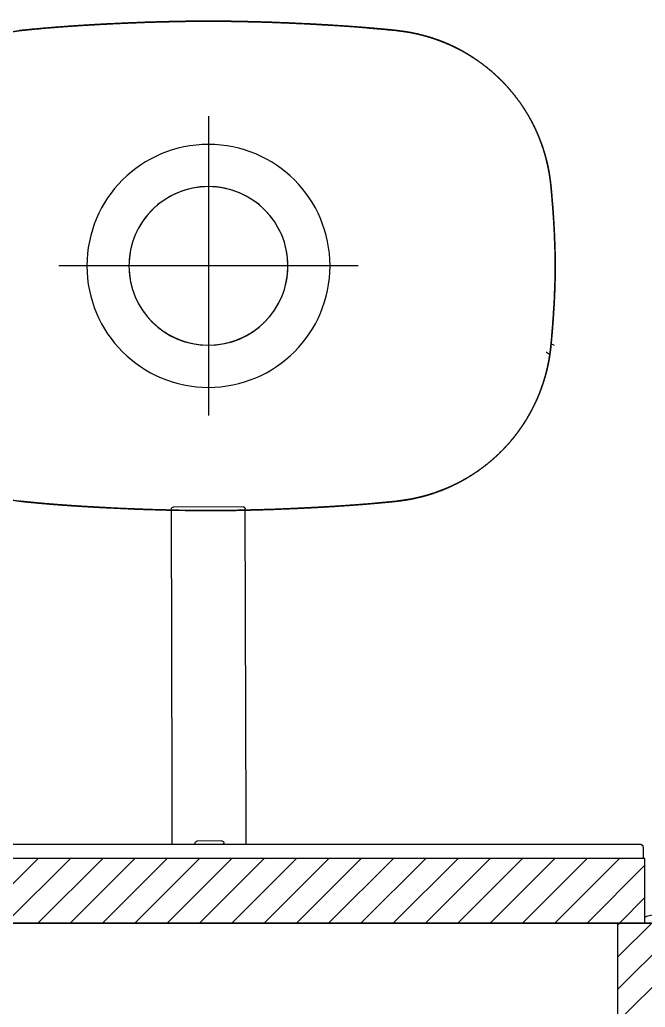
# Model space of a CAD drawing. Header units: millimetres. Extents: x 699029 to 727993, y 4486031 to 4516039.
# Drawn here: x 725867.07 to 725884.45, y 4492483.28 to 4492510.76 of the extents above; entities that cross this region are included whole.
import ezdxf

# ---------------------------------------------------------------- set-up
doc = ezdxf.new("R2010")
doc.units = ezdxf.units.MM
doc.set_wipeout_variables(frame=1)
for name, color, linetype in [('Deko_Ahsap01', 23, 'Continuous'), ('Deko_Ahsap02', 251, 'Continuous'), ('Deko_Tarama Ahsap', 8, 'Continuous'), ('PIU YAZI', 7, 'Continuous'), ('Piu_Vitrifiye', 143, 'Continuous')]:
    doc.layers.add(name, color=color, linetype=linetype)
pattern_1 = [(135, (-14398.63643, 3082.1264), (-0.449012806, -0.449012806), [])]

# ---------------------------------------------------------------- blocks, each defined once
blk = doc.blocks.new('ebeveynlavabo')
at = {"layer": 'Piu_Vitrifiye', "ltscale": 2}
for p, q in [((8247.284, 543.941), (8247.284, 535.271)), ((8242.946, 539.606), (8251.616, 539.606))]:
    blk.add_line(p, q, dxfattribs=at)
at = {"layer": 'Piu_Vitrifiye'}
for p, q in [((8237.363, 537.352), (8237.275, 537.31)), ((8234.63, 520.102), (8234.73, 520.075)), ((8234.73, 520.075), (8234.83, 520.048)), ((8234.83, 520.048), (8234.93, 520.022)), ((8234.93, 520.022), (8235.031, 519.996)), ((8235.031, 519.996), (8235.132, 519.972)), ((8235.132, 519.972), (8235.233, 519.949)), ((8235.233, 519.949), (8235.333, 519.925)), ((8235.333, 519.925), (8235.434, 519.901)), ((8235.434, 519.901), (8235.535, 519.878)), ((8235.535, 519.878), (8235.636, 519.854)), ((8235.636, 519.854), (8235.737, 519.831)), ((8235.737, 519.831), (8235.839, 519.81)), ((8235.839, 519.81), (8235.94, 519.789)), ((8235.94, 519.789), (8236.042, 519.769)), ((8236.042, 519.769), (8236.143, 519.748)), ((8236.143, 519.748), (8236.245, 519.727)), ((8236.245, 519.727), (8236.346, 519.706)), ((8236.346, 519.706), (8236.448, 519.685)), ((8236.448, 519.685), (8236.55, 519.667)), ((8236.55, 519.667), (8236.652, 519.649)), ((8236.652, 519.649), (8236.754, 519.63)), ((8236.754, 519.63), (8236.856, 519.612)), ((8236.856, 519.612), (8236.958, 519.594)), ((8236.958, 519.594), (8237.06, 519.576)), ((8237.06, 519.576), (8237.162, 519.557)), ((8237.162, 519.557), (8237.264, 519.539)), ((8237.264, 519.539), (8237.366, 519.523)), ((8237.366, 519.523), (8237.468, 519.507)), ((8237.468, 519.507), (8237.571, 519.491)), ((8237.571, 519.491), (8237.673, 519.475)), ((8237.673, 519.475), (8237.776, 519.46)), ((8237.776, 519.46), (8237.878, 519.444)), ((8237.878, 519.444), (8237.98, 519.428)), ((8237.98, 519.428), (8238.083, 519.412)), ((8238.083, 519.412), (8238.185, 519.398)), ((8238.185, 519.398), (8238.288, 519.385)), ((8238.288, 519.385), (8238.391, 519.371)), ((8238.391, 519.371), (8238.494, 519.357)), ((8238.494, 519.357), (8238.596, 519.343)), ((8238.596, 519.343), (8238.699, 519.33)), ((8238.699, 519.33), (8238.802, 519.316)), ((8238.802, 519.316), (8238.904, 519.302)), ((8238.904, 519.302), (8239.007, 519.291)), ((8239.007, 519.291), (8239.11, 519.279)), ((8239.11, 519.279), (8239.213, 519.267)), ((8239.213, 519.267), (8239.316, 519.255)), ((8239.316, 519.255), (8239.419, 519.244)), ((8239.419, 519.244), (8239.522, 519.232)), ((8239.522, 519.232), (8239.625, 519.22)), ((8239.625, 519.22), (8239.728, 519.209)), ((8239.728, 519.209), (8239.831, 519.199)), ((8239.831, 519.199), (8239.934, 519.189)), ((8239.934, 519.189), (8240.037, 519.179)), ((8240.037, 519.179), (8240.141, 519.169)), ((8240.141, 519.169), (8240.244, 519.159)), ((8240.244, 519.159), (8240.347, 519.149)), ((8240.347, 519.149), (8240.45, 519.139)), ((8240.45, 519.139), (8240.553, 519.13)), ((8240.553, 519.13), (8240.656, 519.121)), ((8240.656, 519.121), (8240.76, 519.113)), ((8240.76, 519.113), (8240.863, 519.105)), ((8240.863, 519.105), (8240.966, 519.096)), ((8240.966, 519.096), (8241.07, 519.088)), ((8241.07, 519.088), (8241.173, 519.08)), ((8241.173, 519.08), (8241.276, 519.071)), ((8241.276, 519.071), (8241.379, 519.064)), ((8241.379, 519.064), (8241.483, 519.056)), ((8241.483, 519.056), (8241.586, 519.049)), ((8241.586, 519.049), (8241.69, 519.042)), ((8241.69, 519.042), (8241.793, 519.035)), ((8241.793, 519.035), (8241.896, 519.028)), ((8241.896, 519.028), (8242, 519.022)), ((8242, 519.022), (8242.103, 519.016)), ((8242.103, 519.016), (8242.207, 519.01)), ((8242.207, 519.01), (8242.31, 519.003)), ((8242.31, 519.003), (8242.413, 518.997)), ((8242.413, 518.997), (8242.517, 518.992)), ((8242.517, 518.992), (8242.62, 518.986)), ((8242.62, 518.986), (8242.724, 518.981)), ((8242.724, 518.981), (8242.827, 518.975)), ((8242.827, 518.975), (8242.931, 518.97)), ((8242.931, 518.97), (8243.034, 518.966)), ((8243.034, 518.966), (8243.138, 518.961)), ((8243.138, 518.961), (8243.241, 518.956)), ((8243.241, 518.956), (8243.345, 518.951)), ((8243.345, 518.951), (8243.448, 518.947)), ((8243.448, 518.947), (8243.552, 518.943)), ((8243.552, 518.943), (8243.655, 518.939)), ((8243.655, 518.939), (8243.759, 518.934)), ((8243.759, 518.934), (8243.863, 518.93)), ((8243.863, 518.93), (8243.966, 518.926)), ((8243.966, 518.926), (8244.07, 518.923)), ((8244.07, 518.923), (8244.173, 518.92)), ((8244.173, 518.92), (8244.277, 518.917)), ((8244.277, 518.917), (8244.38, 518.913)), ((8244.38, 518.913), (8244.484, 518.91)), ((8250.187, 518.913), (8250.084, 518.91)), ((8250.291, 518.917), (8250.187, 518.913)), ((8250.394, 518.92), (8250.291, 518.917)), ((8250.498, 518.923), (8250.394, 518.92)), ((8250.601, 518.926), (8250.498, 518.923)), ((8250.705, 518.93), (8250.601, 518.926)), ((8250.809, 518.934), (8250.705, 518.93)), ((8250.912, 518.939), (8250.809, 518.934)), ((8251.016, 518.943), (8250.912, 518.939)), ((8251.119, 518.947), (8251.016, 518.943)), ((8251.223, 518.951), (8251.119, 518.947)), ((8251.326, 518.956), (8251.223, 518.951)), ((8251.43, 518.961), (8251.326, 518.956)), ((8251.533, 518.966), (8251.43, 518.961)), ((8251.637, 518.97), (8251.533, 518.966)), ((8251.74, 518.975), (8251.637, 518.97)), ((8251.844, 518.981), (8251.74, 518.975)), ((8251.947, 518.986), (8251.844, 518.981)), ((8252.051, 518.992), (8251.947, 518.986)), ((8252.154, 518.997), (8252.051, 518.992)), ((8252.258, 519.003), (8252.154, 518.997)), ((8252.361, 519.01), (8252.258, 519.003)), ((8252.464, 519.016), (8252.361, 519.01)), ((8252.568, 519.022), (8252.464, 519.016)), ((8252.671, 519.028), (8252.568, 519.022)), ((8252.775, 519.035), (8252.671, 519.028)), ((8244.484, 518.91), (8244.587, 518.907)), ((8244.587, 518.907), (8244.691, 518.904)), ((8244.691, 518.904), (8244.795, 518.901)), ((8244.795, 518.901), (8244.898, 518.899)), ((8244.898, 518.899), (8245.002, 518.897)), ((8245.002, 518.897), (8245.105, 518.894)), ((8245.105, 518.894), (8245.209, 518.892)), ((8245.209, 518.892), (8245.313, 518.89)), ((8245.313, 518.89), (8245.416, 518.887)), ((8245.416, 518.887), (8245.52, 518.885)), ((8245.52, 518.885), (8245.623, 518.884)), ((8245.623, 518.884), (8245.727, 518.883)), ((8245.727, 518.883), (8245.831, 518.881)), ((8245.831, 518.881), (8245.934, 518.88)), ((8245.934, 518.88), (8246.038, 518.878)), ((8246.038, 518.878), (8246.141, 518.877)), ((8246.141, 518.877), (8246.245, 518.875)), ((8246.245, 518.875), (8246.349, 518.874)), ((8246.349, 518.874), (8246.452, 518.873)), ((8246.452, 518.873), (8246.556, 518.873)), ((8246.556, 518.873), (8246.659, 518.872)), ((8246.659, 518.872), (8246.763, 518.872)), ((8246.763, 518.872), (8246.867, 518.872)), ((8246.867, 518.872), (8246.97, 518.871)), ((8246.97, 518.871), (8247.074, 518.871)), ((8247.074, 518.871), (8247.178, 518.87)), ((8247.178, 518.87), (8247.281, 518.87)), ((8247.39, 518.87), (8247.286, 518.87)), ((8247.494, 518.871), (8247.39, 518.87)), ((8247.597, 518.871), (8247.494, 518.871)), ((8247.701, 518.872), (8247.597, 518.871)), ((8247.804, 518.872), (8247.701, 518.872)), ((8247.908, 518.872), (8247.804, 518.872)), ((8248.012, 518.873), (8247.908, 518.872)), ((8248.115, 518.873), (8248.012, 518.873)), ((8248.219, 518.874), (8248.115, 518.873)), ((8248.323, 518.875), (8248.219, 518.874)), ((8248.426, 518.877), (8248.323, 518.875)), ((8248.53, 518.878), (8248.426, 518.877)), ((8248.633, 518.88), (8248.53, 518.878)), ((8248.737, 518.881), (8248.633, 518.88)), ((8248.841, 518.883), (8248.737, 518.881)), ((8248.944, 518.884), (8248.841, 518.883)), ((8249.048, 518.885), (8248.944, 518.884)), ((8249.151, 518.887), (8249.048, 518.885)), ((8249.255, 518.89), (8249.151, 518.887)), ((8249.359, 518.892), (8249.255, 518.89)), ((8249.462, 518.894), (8249.359, 518.892)), ((8249.566, 518.897), (8249.462, 518.894)), ((8249.669, 518.899), (8249.566, 518.897)), ((8249.773, 518.901), (8249.669, 518.899)), ((8249.877, 518.904), (8249.773, 518.901)), ((8249.98, 518.907), (8249.877, 518.904)), ((8250.084, 518.91), (8249.98, 518.907))]:
    blk.add_line(p, q, dxfattribs=at)
at = {"layer": 'Piu_Vitrifiye', "color": 155, "linetype": 'Continuous', "lineweight": 18}
blk.add_line((8247.281, 535.937), (8247.281, 536.106), dxfattribs=at)
at = {"layer": 'Piu_Vitrifiye'}
for radius in [3.519, 2.3]:
    blk.add_circle((8247.281, 539.606), radius, dxfattribs=at)
at = {"layer": 'Piu_Vitrifiye', "color": 155, "linetype": 'Continuous', "lineweight": 18}
for start, end in [(90, 180), (0, 90)]:
    blk.add_arc((8247.281, 539.606), 2.3, start, end, dxfattribs=at)
at = {"layer": 'Piu_Vitrifiye'}
for points in [[(8244.993, 546.643), (8245.45, 546.661)], [(8245.762, 546.671), (8245.378, 546.659)], [(8245.45, 546.661), (8245.908, 546.675)], [(8246.521, 546.689), (8245.762, 546.671)], [(8245.908, 546.675), (8246.365, 546.686)], [(8246.365, 546.686), (8246.823, 546.693)], [(8247.28, 546.695), (8246.521, 546.689)], [(8246.823, 546.693), (8247.28, 546.695)], [(8247.281, 546.695), (8247.28, 546.695)], [(8247.28, 546.695), (8247.282, 546.695)], [(8247.283, 546.695), (8247.281, 546.695)], [(8247.282, 546.695), (8247.74, 546.693)], [(8248.041, 546.689), (8247.283, 546.695)], [(8247.74, 546.693), (8248.197, 546.686)], [(8248.8, 546.671), (8248.041, 546.689)], [(8248.197, 546.686), (8248.655, 546.675)], [(8248.655, 546.675), (8249.112, 546.661)], [(8249.184, 546.659), (8248.8, 546.671)], [(8249.112, 546.661), (8249.569, 546.643)], [(8241.478, 546.374), (8241.365, 546.352)], [(8241.403, 546.36), (8241.611, 546.394)], [(8241.591, 546.392), (8241.478, 546.374)], [(8241.705, 546.408), (8241.591, 546.392)], [(8241.611, 546.394), (8241.82, 546.422)], [(8241.82, 546.422), (8241.705, 546.408)], [(8242.438, 546.48), (8241.82, 546.422)], [(8241.82, 546.422), (8241.866, 546.427)], [(8241.866, 546.427), (8241.912, 546.431)], [(8241.912, 546.431), (8241.969, 546.437)], [(8241.969, 546.437), (8242.026, 546.443)], [(8242.026, 546.443), (8242.14, 546.454)], [(8242.14, 546.454), (8242.253, 546.465)], [(8242.253, 546.465), (8242.481, 546.486)], [(8243.056, 546.533), (8242.438, 546.48)], [(8242.481, 546.486), (8242.709, 546.505)], [(8242.709, 546.505), (8242.937, 546.523)], [(8242.937, 546.523), (8243.165, 546.54)], [(8243.638, 546.572), (8243.056, 546.533)], [(8243.165, 546.54), (8243.394, 546.556)], [(8243.394, 546.556), (8243.622, 546.571)], [(8243.622, 546.571), (8243.921, 546.59)], [(8244.221, 546.606), (8243.638, 546.572)], [(8243.921, 546.59), (8244.221, 546.606)], [(8244.607, 546.626), (8244.221, 546.606)], [(8244.221, 546.606), (8244.378, 546.615)], [(8244.378, 546.615), (8244.536, 546.622)], [(8244.536, 546.622), (8244.993, 546.643)], [(8244.994, 546.643), (8244.607, 546.626)], [(8245.378, 546.659), (8244.994, 546.643)], [(8249.568, 546.643), (8249.184, 546.659)], [(8249.955, 546.626), (8249.568, 546.643)], [(8249.569, 546.643), (8250.027, 546.622)], [(8250.341, 546.606), (8249.955, 546.626)], [(8250.027, 546.622), (8250.184, 546.615)], [(8250.184, 546.615), (8250.341, 546.606)], [(8250.341, 546.606), (8250.641, 546.59)], [(8250.568, 546.594), (8250.341, 546.606)], [(8250.794, 546.581), (8250.568, 546.594)], [(8250.641, 546.59), (8250.94, 546.571)], [(8251.027, 546.567), (8250.794, 546.581)], [(8250.94, 546.571), (8251.169, 546.556)], [(8251.259, 546.551), (8251.027, 546.567)], [(8251.169, 546.556), (8251.397, 546.54)], [(8251.499, 546.534), (8251.259, 546.551)], [(8251.397, 546.54), (8251.625, 546.523)], [(8251.738, 546.516), (8251.499, 546.534)], [(8251.625, 546.523), (8251.853, 546.505)], [(8251.985, 546.496), (8251.738, 546.516)], [(8251.853, 546.505), (8252.081, 546.486)], [(8252.232, 546.473), (8251.985, 546.496)], [(8252.081, 546.486), (8252.309, 546.465)], [(8252.487, 546.448), (8252.232, 546.473)], [(8252.309, 546.465), (8252.423, 546.454)], [(8252.423, 546.454), (8252.536, 546.443)], [(8252.743, 546.422), (8252.487, 546.448)], [(8252.536, 546.443), (8252.593, 546.437)], [(8252.593, 546.437), (8252.65, 546.431)], [(8252.65, 546.431), (8252.696, 546.427)], [(8252.696, 546.427), (8252.743, 546.422)], [(8252.743, 546.422), (8252.764, 546.419)], [(8252.961, 546.391), (8252.743, 546.422)], [(8240.493, 546.093), (8240.388, 546.05)], [(8240.431, 546.068), (8240.485, 546.091)], [(8240.485, 546.091), (8240.54, 546.112)], [(8240.598, 546.134), (8240.493, 546.093)], [(8240.54, 546.112), (8240.595, 546.133)], [(8240.595, 546.133), (8240.651, 546.154)], [(8240.705, 546.173), (8240.598, 546.134)], [(8240.651, 546.154), (8240.821, 546.211)], [(8240.813, 546.209), (8240.705, 546.173)], [(8240.922, 546.242), (8240.813, 546.209)], [(8240.821, 546.211), (8240.992, 546.263)], [(8241.031, 546.274), (8240.922, 546.242)], [(8240.992, 546.263), (8241.196, 546.316)], [(8241.142, 546.302), (8241.031, 546.274)], [(8241.253, 546.329), (8241.142, 546.302)], [(8241.196, 546.316), (8241.403, 546.36)], [(8241.365, 546.352), (8241.253, 546.329)], [(8239.832, 545.772), (8239.925, 545.825)], [(8239.981, 545.855), (8239.883, 545.801)], [(8239.925, 545.825), (8240.02, 545.876)], [(8240.081, 545.907), (8239.981, 545.855)], [(8240.02, 545.876), (8240.115, 545.925)], [(8240.182, 545.957), (8240.081, 545.907)], [(8240.115, 545.925), (8240.212, 545.972)], [(8240.284, 546.005), (8240.182, 545.957)], [(8240.212, 545.972), (8240.321, 546.021)], [(8240.388, 546.05), (8240.284, 546.005)], [(8240.321, 546.021), (8240.431, 546.068)], [(8239.244, 545.371), (8239.471, 545.541)], [(8239.503, 545.563), (8239.412, 545.498)], [(8239.471, 545.541), (8239.649, 545.66)], [(8239.596, 545.625), (8239.503, 545.563)], [(8239.69, 545.686), (8239.596, 545.625)], [(8239.649, 545.66), (8239.832, 545.772)], [(8239.786, 545.744), (8239.69, 545.686)], [(8239.883, 545.801), (8239.786, 545.744)], [(8239.026, 545.189), (8239.244, 545.371)], [(8239.148, 545.293), (8239.063, 545.221)], [(8239.234, 545.363), (8239.148, 545.293)], [(8239.322, 545.432), (8239.234, 545.363)], [(8239.412, 545.498), (8239.322, 545.432)], [(8238.621, 544.785), (8238.819, 544.994)], [(8238.819, 544.994), (8238.669, 544.838)], [(8238.819, 544.994), (8239.026, 545.189)], [(8238.899, 545.072), (8238.819, 544.994)], [(8238.98, 545.147), (8238.899, 545.072)], [(8239.063, 545.221), (8238.98, 545.147)], [(8238.525, 544.675), (8238.389, 544.506)], [(8238.435, 544.565), (8238.621, 544.785)], [(8238.669, 544.838), (8238.525, 544.675)], [(8238.389, 544.506), (8238.26, 544.332)], [(8238.261, 544.334), (8238.435, 544.565)], [(8237.956, 543.845), (8238.102, 544.094)], [(8238.139, 544.152), (8238.026, 543.967)], [(8238.102, 544.094), (8238.261, 544.334)], [(8238.26, 544.332), (8238.139, 544.152)], [(8237.826, 543.588), (8237.956, 543.845)], [(8238.026, 543.967), (8237.921, 543.778)], [(8237.824, 543.584), (8237.736, 543.386)], [(8237.737, 543.39), (8237.826, 543.588)], [(8237.921, 543.778), (8237.824, 543.584)], [(8237.736, 543.386), (8237.656, 543.185)], [(8237.658, 543.188), (8237.737, 543.39)], [(8237.586, 542.98), (8237.524, 542.773)], [(8237.525, 542.776), (8237.587, 542.983)], [(8237.656, 543.185), (8237.586, 542.98)], [(8237.587, 542.983), (8237.658, 543.188)], [(8237.524, 542.773), (8237.471, 542.563)], [(8237.472, 542.565), (8237.525, 542.776)], [(8237.471, 542.563), (8237.427, 542.351)], [(8237.428, 542.353), (8237.472, 542.565)], [(8237.395, 542.138), (8237.368, 541.923)], [(8237.379, 542.031), (8237.386, 542.085)], [(8237.386, 542.085), (8237.393, 542.139)], [(8237.393, 542.139), (8237.401, 542.192)], [(8237.427, 542.351), (8237.395, 542.138)], [(8237.401, 542.192), (8237.409, 542.246)], [(8237.409, 542.246), (8237.418, 542.299)], [(8237.418, 542.299), (8237.428, 542.353)], [(8237.333, 541.539), (8237.368, 541.923)], [(8237.368, 541.923), (8237.35, 541.73)], [(8237.368, 541.923), (8237.373, 541.977)], [(8237.373, 541.977), (8237.379, 542.031)], [(8237.304, 541.154), (8237.333, 541.539)], [(8237.334, 541.538), (8237.318, 541.346)], [(8237.35, 541.73), (8237.334, 541.538)], [(8237.318, 541.346), (8237.304, 541.154)], [(8237.304, 541.154), (8237.281, 540.781)], [(8237.283, 540.838), (8237.304, 541.154)], [(8237.281, 540.781), (8237.262, 540.408)], [(8237.266, 540.521), (8237.283, 540.838)], [(8237.25, 540.064), (8237.266, 540.521)], [(8237.262, 540.408), (8237.25, 540.007)], [(8237.244, 539.606), (8237.25, 540.064)], [(8237.25, 540.007), (8237.244, 539.606)], [(8237.244, 539.606), (8237.246, 539.402)], [(8237.25, 539.148), (8237.244, 539.606)], [(8237.246, 539.402), (8237.249, 539.199)], [(8237.249, 539.199), (8237.254, 539.002)], [(8237.266, 538.691), (8237.25, 539.148)], [(8237.254, 539.002), (8237.261, 538.805)], [(8237.261, 538.805), (8237.27, 538.615)], [(8237.292, 538.234), (8237.266, 538.691)], [(8237.27, 538.615), (8237.28, 538.425)], [(8237.28, 538.425), (8237.292, 538.242)], [(8237.292, 538.242), (8237.304, 538.058)], [(8237.325, 537.778), (8237.292, 538.234)], [(8237.304, 538.058), (8237.318, 537.873)], [(8237.318, 537.873), (8237.332, 537.688)], [(8237.335, 537.664), (8237.325, 537.778)], [(8237.332, 537.688), (8237.35, 537.489)], [(8237.344, 537.55), (8237.335, 537.664)], [(8237.354, 537.436), (8237.344, 537.55)], [(8237.35, 537.489), (8237.368, 537.289)], [(8237.365, 537.322), (8237.354, 537.436)], [(8237.37, 537.265), (8237.365, 537.322)], [(8237.368, 537.289), (8237.381, 537.175)], [(8237.376, 537.208), (8237.37, 537.265)], [(8237.383, 537.151), (8237.376, 537.208)], [(8237.381, 537.175), (8237.396, 537.06)], [(8237.39, 537.094), (8237.383, 537.151)], [(8237.407, 536.981), (8237.39, 537.094)], [(8237.396, 537.06), (8237.414, 536.947)], [(8237.426, 536.868), (8237.407, 536.981)], [(8237.435, 537.064), (8237.414, 537.05)], [(8237.414, 536.947), (8237.434, 536.833)], [(8237.504, 537.108), (8237.435, 537.064)], [(8237.472, 536.644), (8237.426, 536.868)], [(8237.434, 536.833), (8237.457, 536.721)], [(8237.457, 536.721), (8237.482, 536.609)], [(8237.529, 536.422), (8237.472, 536.644)], [(8237.482, 536.609), (8237.51, 536.498)], [(8237.51, 536.498), (8237.541, 536.387)], [(8237.595, 536.203), (8237.529, 536.422)], [(8237.541, 536.387), (8237.574, 536.277)], [(8237.574, 536.277), (8237.609, 536.168)], [(8237.671, 535.988), (8237.595, 536.203)], [(8237.609, 536.168), (8237.647, 536.06)], [(8237.647, 536.06), (8237.687, 535.953)], [(8237.757, 535.776), (8237.671, 535.988)], [(8237.687, 535.953), (8237.729, 535.847)], [(8237.729, 535.847), (8237.774, 535.742)], [(8237.853, 535.568), (8237.757, 535.776)], [(8237.774, 535.742), (8237.822, 535.638)], [(8237.822, 535.638), (8237.871, 535.535)], [(8237.958, 535.365), (8237.853, 535.568)], [(8237.871, 535.535), (8237.923, 535.433)], [(8237.923, 535.433), (8237.977, 535.333)], [(8238.072, 535.166), (8237.958, 535.365)], [(8237.977, 535.333), (8238.033, 535.234)], [(8238.033, 535.234), (8238.092, 535.136)], [(8238.196, 534.974), (8238.072, 535.166)], [(8238.092, 535.136), (8238.153, 535.04)], [(8238.153, 535.04), (8238.216, 534.945)], [(8238.328, 534.787), (8238.196, 534.974)], [(8238.216, 534.945), (8238.281, 534.852)], [(8238.281, 534.852), (8238.348, 534.76)], [(8238.468, 534.606), (8238.328, 534.787)], [(8238.348, 534.76), (8238.417, 534.67)], [(8238.417, 534.67), (8238.488, 534.582)], [(8238.616, 534.432), (8238.468, 534.606)], [(8238.488, 534.582), (8238.561, 534.495)], [(8238.561, 534.495), (8238.636, 534.41)], [(8238.773, 534.265), (8238.616, 534.432)], [(8238.636, 534.41), (8238.713, 534.327)], [(8238.713, 534.327), (8238.792, 534.245)], [(8238.936, 534.105), (8238.773, 534.265)], [(8238.792, 534.245), (8238.941, 534.101)], [(8239.107, 533.953), (8238.936, 534.105)], [(8238.941, 534.101), (8239.096, 533.962)], [(8239.096, 533.962), (8239.259, 533.83)], [(8239.285, 533.809), (8239.107, 533.953)], [(8239.259, 533.83), (8239.427, 533.704)], [(8239.469, 533.673), (8239.285, 533.809)], [(8239.427, 533.704), (8239.601, 533.585)], [(8239.659, 533.546), (8239.469, 533.673)], [(8239.601, 533.585), (8239.78, 533.472)], [(8239.855, 533.427), (8239.659, 533.546)], [(8239.78, 533.472), (8239.966, 533.367)], [(8240.056, 533.318), (8239.855, 533.427)], [(8239.966, 533.367), (8240.155, 533.27)], [(8240.262, 533.218), (8240.056, 533.318)], [(8240.155, 533.27), (8240.351, 533.18)], [(8240.472, 533.127), (8240.262, 533.218)], [(8240.351, 533.18), (8240.55, 533.099)], [(8240.686, 533.046), (8240.472, 533.127)], [(8240.55, 533.099), (8240.753, 533.025)], [(8240.903, 532.975), (8240.686, 533.046)], [(8240.753, 533.025), (8240.96, 532.96)], [(8241.124, 532.914), (8240.903, 532.975)], [(8240.96, 532.96), (8241.171, 532.904)], [(8241.347, 532.863), (8241.124, 532.914)], [(8241.171, 532.904), (8241.384, 532.857)], [(8241.543, 532.827), (8241.347, 532.863)], [(8241.384, 532.857), (8241.602, 532.821)], [(8241.742, 532.799), (8241.543, 532.827)], [(8241.602, 532.821), (8241.82, 532.79)], [(8241.77, 532.796), (8241.742, 532.799)], [(8241.798, 532.793), (8241.77, 532.796)], [(8241.855, 532.786), (8241.798, 532.793)], [(8241.82, 532.79), (8242.075, 532.764)], [(8241.912, 532.78), (8241.855, 532.786)], [(8241.969, 532.775), (8241.912, 532.78)], [(8242.026, 532.769), (8241.969, 532.775)], [(8242.14, 532.758), (8242.026, 532.769)], [(8242.075, 532.764), (8242.33, 532.739)], [(8242.254, 532.747), (8242.14, 532.758)], [(8242.481, 532.726), (8242.254, 532.747)], [(8242.33, 532.739), (8242.577, 532.716)], [(8242.709, 532.707), (8242.481, 532.726)], [(8242.577, 532.716), (8242.824, 532.696)], [(8242.937, 532.689), (8242.709, 532.707)], [(8242.824, 532.696), (8243.063, 532.678)], [(8243.166, 532.672), (8242.937, 532.689)], [(8243.063, 532.678), (8243.303, 532.661)], [(8243.394, 532.656), (8243.166, 532.672)], [(8243.303, 532.661), (8243.535, 532.645)], [(8243.622, 532.641), (8243.394, 532.656)], [(8243.535, 532.645), (8243.768, 532.631)], [(8250.795, 532.631), (8251.028, 532.645)], [(8251.204, 532.657), (8250.91, 532.638)], [(8251.028, 532.645), (8251.26, 532.661)], [(8251.497, 532.677), (8251.204, 532.657)], [(8251.26, 532.661), (8251.499, 532.678)], [(8251.803, 532.701), (8251.497, 532.677)], [(8251.499, 532.678), (8251.739, 532.696)], [(8251.739, 532.696), (8251.986, 532.716)], [(8252.107, 532.727), (8251.803, 532.701)], [(8251.986, 532.716), (8252.232, 532.739)], [(8252.265, 532.742), (8252.107, 532.727)], [(8252.232, 532.739), (8252.488, 532.764)], [(8252.422, 532.757), (8252.265, 532.742)], [(8252.502, 532.765), (8252.422, 532.757)], [(8252.488, 532.764), (8252.743, 532.79)], [(8252.581, 532.773), (8252.502, 532.765)], [(8252.661, 532.781), (8252.581, 532.773)], [(8252.741, 532.79), (8252.661, 532.781)], [(8253.08, 532.839), (8252.741, 532.79)], [(8252.743, 532.79), (8252.743, 532.79)], [(8243.85, 532.627), (8243.622, 532.641)], [(8243.768, 532.631), (8243.994, 532.618)], [(8244.079, 532.613), (8243.85, 532.627)], [(8243.994, 532.618), (8244.221, 532.606)], [(8244.307, 532.601), (8244.079, 532.613)], [(8244.221, 532.606), (8244.608, 532.586)], [(8244.536, 532.59), (8244.307, 532.601)], [(8244.993, 532.569), (8244.536, 532.59)], [(8244.608, 532.586), (8244.994, 532.569)], [(8245.45, 532.551), (8244.993, 532.569)], [(8244.994, 532.569), (8245.378, 532.553)], [(8245.378, 532.553), (8245.763, 532.541)], [(8245.908, 532.537), (8245.45, 532.551)], [(8245.763, 532.541), (8246.521, 532.523)], [(8246.365, 532.526), (8245.908, 532.537)], [(8246.823, 532.519), (8246.365, 532.526)], [(8246.521, 532.523), (8247.28, 532.517)], [(8247.281, 532.517), (8246.823, 532.519)], [(8247.28, 532.517), (8247.281, 532.517)], [(8248.302, 532.528), (8247.281, 532.517)], [(8247.281, 532.517), (8247.283, 532.517)], [(8247.283, 532.517), (8248.041, 532.523)], [(8248.041, 532.523), (8248.8, 532.541)], [(8249.322, 532.558), (8248.302, 532.528)], [(8248.8, 532.541), (8249.184, 532.554)], [(8249.184, 532.554), (8249.568, 532.569)], [(8250.341, 532.606), (8249.322, 532.558)], [(8249.568, 532.569), (8249.954, 532.585)], [(8249.954, 532.585), (8250.34, 532.606)], [(8250.34, 532.606), (8250.341, 532.606)], [(8250.343, 532.606), (8250.341, 532.606)], [(8250.341, 532.606), (8250.341, 532.606)], [(8250.341, 532.606), (8250.342, 532.606)], [(8250.342, 532.606), (8250.343, 532.606)], [(8250.343, 532.606), (8250.569, 532.619)], [(8250.344, 532.606), (8250.343, 532.606)], [(8250.627, 532.622), (8250.344, 532.606)], [(8250.569, 532.619), (8250.795, 532.631)], [(8250.91, 532.638), (8250.627, 532.622)], [(8234.434, 520.8), (8235.106, 520.62)], [(8235.106, 520.62), (8235.845, 520.447)], [(8235.845, 520.447), (8236.589, 520.294)], [(8236.589, 520.294), (8237.4, 520.15)], [(8237.4, 520.15), (8238.213, 520.025)], [(8238.213, 520.025), (8239.067, 519.913)], [(8239.067, 519.913), (8239.922, 519.818)], [(8239.922, 519.818), (8240.779, 519.739)], [(8240.779, 519.739), (8241.786, 519.663)], [(8241.786, 519.663), (8242.794, 519.603)], [(8242.794, 519.603), (8243.803, 519.558)], [(8243.803, 519.558), (8244.962, 519.523)], [(8244.962, 519.523), (8246.121, 519.502)], [(8246.121, 519.502), (8247.281, 519.496)], [(8247.281, 519.496), (8247.281, 519.496)], [(8247.287, 519.496), (8247.286, 519.496)], [(8248.446, 519.502), (8247.287, 519.496)], [(8249.605, 519.523), (8248.446, 519.502)], [(8250.764, 519.558), (8249.605, 519.523)], [(8251.773, 519.603), (8250.764, 519.558)], [(8252.781, 519.663), (8251.773, 519.603)]]:
    blk.add_open_spline(points, degree=1, dxfattribs=at)
at = {"layer": 'Piu_Vitrifiye', "color": 155, "linetype": 'Continuous', "lineweight": 18}
for points in [[(8246.452, 541.751), (8246.653, 541.818)], [(8246.653, 541.818), (8246.859, 541.867)], [(8246.859, 541.867), (8247.069, 541.896)], [(8247.069, 541.896), (8247.281, 541.906)], [(8247.395, 541.903), (8247.281, 541.906)], [(8247.281, 541.906), (8247.493, 541.896)], [(8247.508, 541.895), (8247.395, 541.903)], [(8247.493, 541.896), (8247.703, 541.867)], [(8247.619, 541.881), (8247.508, 541.895)], [(8247.73, 541.862), (8247.619, 541.881)], [(8247.703, 541.867), (8247.91, 541.818)], [(8247.861, 541.832), (8247.73, 541.862)], [(8247.991, 541.794), (8247.861, 541.832)], [(8247.91, 541.818), (8248.111, 541.751)], [(8245.896, 541.442), (8246.072, 541.562)], [(8246.072, 541.562), (8246.257, 541.666)], [(8246.257, 541.666), (8246.452, 541.751)], [(8248.076, 541.764), (8247.991, 541.794)], [(8248.161, 541.731), (8248.076, 541.764)], [(8248.111, 541.751), (8248.305, 541.666)], [(8248.338, 541.649), (8248.161, 541.731)], [(8248.305, 541.666), (8248.49, 541.562)], [(8248.505, 541.554), (8248.338, 541.649)], [(8248.49, 541.562), (8248.666, 541.442)], [(8248.597, 541.493), (8248.505, 541.554)], [(8245.582, 541.156), (8245.733, 541.307)], [(8245.733, 541.307), (8245.896, 541.442)], [(8248.686, 541.428), (8248.597, 541.493)], [(8248.666, 541.442), (8248.83, 541.307)], [(8248.799, 541.334), (8248.686, 541.428)], [(8248.908, 541.232), (8248.799, 541.334)], [(8248.83, 541.307), (8248.98, 541.156)], [(8249.039, 541.089), (8248.908, 541.232)], [(8245.326, 540.818), (8245.446, 540.993)], [(8245.446, 540.993), (8245.582, 541.156)], [(8248.98, 541.156), (8249.116, 540.993)], [(8249.158, 540.937), (8249.039, 541.089)], [(8249.116, 540.993), (8249.236, 540.818)], [(8245.223, 540.632), (8245.326, 540.818)], [(8249.219, 540.846), (8249.158, 540.937)], [(8249.276, 540.752), (8249.219, 540.846)], [(8249.236, 540.818), (8249.34, 540.632)], [(8249.345, 540.622), (8249.276, 540.752)], [(8245.069, 540.236), (8245.137, 540.438)], [(8245.137, 540.438), (8245.223, 540.632)], [(8249.34, 540.632), (8249.426, 540.438)], [(8249.406, 540.486), (8249.345, 540.622)], [(8249.483, 540.273), (8249.406, 540.486)], [(8249.426, 540.438), (8249.493, 540.236)], [(8245.02, 540.029), (8245.069, 540.236)], [(8249.537, 540.055), (8249.483, 540.273)], [(8249.493, 540.236), (8249.542, 540.029)], [(8244.981, 539.606), (8244.991, 539.818)], [(8244.991, 539.818), (8245.02, 540.029)], [(8249.557, 539.944), (8249.537, 540.055)], [(8249.542, 540.029), (8249.571, 539.818)], [(8249.57, 539.833), (8249.557, 539.944)], [(8249.578, 539.72), (8249.57, 539.833)], [(8249.571, 539.818), (8249.581, 539.606)], [(8244.981, 539.606), (8244.99, 539.405)], [(8244.981, 539.606), (8244.984, 539.492)], [(8244.99, 539.405), (8244.981, 539.606)], [(8249.572, 539.405), (8249.581, 539.606)], [(8249.581, 539.606), (8249.572, 539.405)], [(8249.581, 539.606), (8249.578, 539.72)], [(8249.578, 539.492), (8249.581, 539.606)], [(8244.984, 539.492), (8244.992, 539.379)], [(8244.99, 539.405), (8245.016, 539.206)], [(8245.016, 539.206), (8244.99, 539.405)], [(8244.992, 539.379), (8245.006, 539.268)], [(8245.006, 539.268), (8245.025, 539.157)], [(8249.537, 539.157), (8249.556, 539.268)], [(8249.546, 539.206), (8249.572, 539.405)], [(8249.572, 539.405), (8249.546, 539.206)], [(8249.556, 539.268), (8249.57, 539.379)], [(8249.57, 539.379), (8249.578, 539.492)], [(8245.016, 539.206), (8245.06, 539.01)], [(8245.06, 539.01), (8245.016, 539.206)], [(8245.025, 539.157), (8245.08, 538.939)], [(8245.06, 539.01), (8245.12, 538.819)], [(8245.12, 538.819), (8245.06, 539.01)], [(8245.08, 538.939), (8245.156, 538.726)], [(8249.406, 538.726), (8249.483, 538.939)], [(8249.442, 538.819), (8249.503, 539.01)], [(8249.503, 539.01), (8249.442, 538.819)], [(8249.483, 538.939), (8249.537, 539.157)], [(8249.503, 539.01), (8249.546, 539.206)], [(8249.546, 539.206), (8249.503, 539.01)], [(8245.12, 538.819), (8245.197, 538.634)], [(8245.197, 538.634), (8245.12, 538.819)], [(8245.156, 538.726), (8245.217, 538.591)], [(8249.324, 538.549), (8249.406, 538.726)], [(8249.365, 538.634), (8249.442, 538.819)], [(8249.442, 538.819), (8249.365, 538.634)], [(8245.197, 538.634), (8245.289, 538.456)], [(8245.289, 538.456), (8245.197, 538.634)], [(8245.217, 538.591), (8245.286, 538.461)], [(8245.286, 538.461), (8245.343, 538.367)], [(8245.289, 538.456), (8245.397, 538.287)], [(8245.397, 538.287), (8245.289, 538.456)], [(8245.343, 538.367), (8245.404, 538.276)], [(8249.165, 538.287), (8249.273, 538.456)], [(8249.273, 538.456), (8249.165, 538.287)], [(8249.168, 538.29), (8249.229, 538.382)], [(8249.229, 538.382), (8249.324, 538.549)], [(8249.273, 538.456), (8249.365, 538.634)], [(8249.365, 538.634), (8249.273, 538.456)], [(8245.397, 538.287), (8245.519, 538.128)], [(8245.519, 538.128), (8245.397, 538.287)], [(8245.404, 538.276), (8245.523, 538.123)], [(8245.519, 538.128), (8245.655, 537.98)], [(8245.655, 537.98), (8245.519, 538.128)], [(8245.523, 538.123), (8245.654, 537.98)], [(8248.908, 537.98), (8249.043, 538.128)], [(8249.043, 538.128), (8248.908, 537.98)], [(8248.908, 537.98), (8249.009, 538.088)], [(8249.009, 538.088), (8249.103, 538.202)], [(8249.043, 538.128), (8249.165, 538.287)], [(8249.165, 538.287), (8249.043, 538.128)], [(8249.103, 538.202), (8249.168, 538.29)], [(8245.654, 537.98), (8245.762, 537.879)], [(8245.655, 537.98), (8245.803, 537.844)], [(8245.803, 537.844), (8245.655, 537.98)], [(8245.762, 537.879), (8245.876, 537.785)], [(8245.803, 537.844), (8245.962, 537.722)], [(8245.962, 537.722), (8245.803, 537.844)], [(8248.601, 537.722), (8248.76, 537.844)], [(8248.76, 537.844), (8248.601, 537.722)], [(8248.612, 537.73), (8248.764, 537.848)], [(8248.76, 537.844), (8248.908, 537.98)], [(8248.908, 537.98), (8248.76, 537.844)], [(8248.764, 537.848), (8248.908, 537.98)], [(8245.876, 537.785), (8245.964, 537.72)], [(8245.962, 537.722), (8246.131, 537.614)], [(8246.131, 537.614), (8245.962, 537.722)], [(8245.964, 537.72), (8246.056, 537.659)], [(8246.056, 537.659), (8246.223, 537.564)], [(8246.131, 537.614), (8246.309, 537.522)], [(8246.309, 537.522), (8246.131, 537.614)], [(8246.223, 537.564), (8246.399, 537.482)], [(8246.309, 537.522), (8246.494, 537.445)], [(8246.494, 537.445), (8246.309, 537.522)], [(8248.068, 537.445), (8248.253, 537.522)], [(8248.253, 537.522), (8248.068, 537.445)], [(8248.162, 537.481), (8248.297, 537.542)], [(8248.253, 537.522), (8248.431, 537.614)], [(8248.431, 537.614), (8248.253, 537.522)], [(8248.297, 537.542), (8248.427, 537.611)], [(8248.427, 537.611), (8248.521, 537.668)], [(8248.431, 537.614), (8248.601, 537.722)], [(8248.601, 537.722), (8248.431, 537.614)], [(8248.521, 537.668), (8248.612, 537.73)], [(8246.399, 537.482), (8246.613, 537.405)], [(8246.494, 537.445), (8246.686, 537.384)], [(8246.686, 537.384), (8246.494, 537.445)], [(8246.613, 537.405), (8246.831, 537.35)], [(8246.686, 537.384), (8246.882, 537.341)], [(8246.882, 537.341), (8246.686, 537.384)], [(8246.831, 537.35), (8246.942, 537.331)], [(8246.882, 537.341), (8247.081, 537.315)], [(8247.081, 537.315), (8246.882, 537.341)], [(8246.942, 537.331), (8247.054, 537.317)], [(8247.054, 537.317), (8247.167, 537.309)], [(8247.081, 537.315), (8247.281, 537.306)], [(8247.281, 537.306), (8247.081, 537.315)], [(8247.167, 537.309), (8247.281, 537.306)], [(8247.281, 537.306), (8247.482, 537.315)], [(8247.482, 537.315), (8247.281, 537.306)], [(8247.281, 537.306), (8247.395, 537.309)], [(8247.395, 537.309), (8247.508, 537.317)], [(8247.482, 537.315), (8247.681, 537.341)], [(8247.681, 537.341), (8247.482, 537.315)], [(8247.508, 537.317), (8247.62, 537.331)], [(8247.62, 537.331), (8247.73, 537.35)], [(8247.681, 537.341), (8247.877, 537.384)], [(8247.877, 537.384), (8247.681, 537.341)], [(8247.73, 537.35), (8247.948, 537.405)], [(8247.877, 537.384), (8248.068, 537.445)], [(8248.068, 537.445), (8247.877, 537.384)], [(8247.948, 537.405), (8248.162, 537.481)]]:
    blk.add_open_spline(points, degree=1, dxfattribs=at)
for points, knots in [([(8247.281, 536.084), (8247.281, 536.052), (8247.281, 536.019), (8247.281, 535.983), (8247.281, 535.946), (8247.281, 535.908), (8247.281, 535.869), (8247.281, 535.83), (8247.281, 535.79)], [0, 0, 0.107147, 0.221621, 0.342351, 0.46838, 0.598467, 0.731316, 0.865573, 1, 1]), ([(8247.281, 535.79), (8247.281, 535.83), (8247.281, 535.869), (8247.281, 535.908), (8247.281, 535.946), (8247.281, 535.983), (8247.281, 536.019), (8247.281, 536.052), (8247.281, 536.084)], [0, 0, 0.134427, 0.268684, 0.401533, 0.53162, 0.657649, 0.778379, 0.892853, 1, 1])]:
    blk.add_open_spline(points, degree=1, knots=knots, dxfattribs=at)
blk = doc.blocks.new('A$C1acd3dfe')
at = {"color": 7, "linetype": 'Continuous'}
for p, q in [((43.86, 39.25), (203.4, 39.25)), ((204, 38.65), (204, 19.35)), ((47.07, 33.07), (110.45, 33.07)), ((11.05, 31.97), (11.05, 26.17)), ((11.15, 32.07), (11.3, 32.07)), ((111.05, 32.47), (111.05, 25.67)), ((11.15, 26.07), (11.3, 26.07)), ((47.07, 25.07), (110.45, 25.07)), ((43.8, 18.75), (203.4, 18.75))]:
    blk.add_line(p, q, dxfattribs=at)
blk.add_circle((29.05, 29.07), 18, dxfattribs=at)
for centre, radius, start, end in [((29, 29), 29, 20.7427, 339.2573), ((29, 29), 18, 144.6945, 170.1583), ((203.4, 38.65), 0.6, 0, 90), ((47.07, 33.67), 0.6, 194.3185, 270), ((110.45, 32.47), 0.6, 0, 90), ((29, 29), 18, 175.6331, 182.2423), ((11.15, 31.97), 0.1, 90, 180), ((11.15, 26.17), 0.1, 180, 270), ((29, 29), 18, 189.4061, 345.9295), ((47.07, 24.47), 0.6, 90, 165.6815), ((110.45, 25.67), 0.6, 270, 0), ((203.4, 19.35), 0.6, 270, 0)]:
    blk.add_arc(centre, radius, start, end, dxfattribs=at)
blk = doc.blocks.new('eb_banyo_ustdolap')
blk.add_wipeout([(50.986, 0), (151.021, 0), (151.021, -11.8), (150.871, -11.8), (150.871, -13.6), (150.821, -13.6), (150.821, -13.9), (150.817, -13.929), (150.807, -13.952), (150.792, -13.971), (150.779, -13.982), (150.758, -13.993), (150.734, -13.999), (150.676, -14), (101.286, -14), (101.263, -13.997), (101.241, -13.989), (101.232, -13.984), (101.222, -13.977), (101.211, -13.966), (101.201, -13.953), (101.195, -13.94), (101.189, -13.923), (101.187, -13.912), (101.186, -13.89), (101.186, -13.6), (101.136, -13.6), (101.136, -11.8), (100.836, -11.8), (100.836, -13.6), (100.786, -13.6), (100.786, -13.9), (100.785, -13.912), (100.784, -13.923), (100.781, -13.93), (100.779, -13.937), (100.776, -13.944), (100.772, -13.95), (100.768, -13.957), (100.764, -13.963), (100.759, -13.968), (100.752, -13.976), (100.744, -13.982), (100.736, -13.987), (100.718, -13.995), (100.706, -13.998), (100.692, -14), (51.286, -14), (51.274, -13.999), (51.262, -13.997), (51.25, -13.993), (51.243, -13.99), (51.235, -13.986), (51.226, -13.98), (51.22, -13.975), (51.215, -13.971), (51.209, -13.963), (51.204, -13.957), (51.198, -13.948), (51.195, -13.942), (51.192, -13.933), (51.189, -13.924), (51.187, -13.915), (51.186, -13.904), (51.186, -13.894), (51.186, -13.6), (51.136, -13.6), (51.136, -11.8), (50.986, -11.8)]).dxf.layer = 'Deko_Ahsap01'
at = {"layer": 'Deko_Tarama Ahsap', "ltscale": 0.8}
h = blk.add_hatch(dxfattribs=at)
h.set_pattern_fill('ANSI31', color=256, scale=0.2, angle=1170)
h.set_pattern_definition(pattern_1)
h.paths.add_polyline_path([(100.086, -11.8), (101.886, -11.8), (101.886, -2.1), (100.086, -2.1)])
h.paths.add_polyline_path([(52.786, -2.1), (51.836, -2.1), (51.836, -1.2), (52.786, -1.2), (52.786, 0), (50.986, 0), (50.986, -11.8), (52.786, -11.8)])
h.paths.add_polyline_path([(149.221, -2.1), (150.171, -2.1), (150.171, -1.2), (149.221, -1.2), (149.221, 0), (151.021, 0), (151.021, -11.8), (149.221, -11.8)])
h = blk.add_hatch(dxfattribs=at)
h.set_pattern_fill('ANSI31', color=256, scale=0.2, angle=1170)
h.set_pattern_definition(pattern_1)
h.paths.add_polyline_path([(51.136, -11.8), (100.836, -11.8), (100.836, -13.6), (51.136, -13.6)])
h.paths.add_polyline_path([(101.136, -11.8), (150.871, -11.8), (150.871, -13.6), (101.136, -13.6)])
at = {"layer": 'Defpoints', "color": 4}
blk.add_lwpolyline([(51.186, -13.6), (51.186, -13.9, 0.414214), (51.286, -14), (100.686, -14, 0.414214), (100.786, -13.9), (100.786, -13.6), (51.186, -13.6)], format="xyb", dxfattribs=at)
at = {"layer": 'Deko_Ahsap01'}
for points in [[(50.986, 0), (151.021, 0), (151.021, -11.8), (50.986, -11.8)], [(100.086, -11.8), (101.886, -11.8), (101.886, -2.1), (100.086, -2.1)], [(51.136, -11.8), (100.836, -11.8), (100.836, -13.6), (51.136, -13.6)]]:
    blk.add_lwpolyline(points, close=True, dxfattribs=at)

msp = doc.modelspace()

# ---------------------------------------------------------------- wipeouts: each hides what was drawn before it
msp.add_wipeout([(725834.596, 4492528.823), (725834.596, 4492485.623), (725934.632, 4492485.623), (725934.632, 4492528.823)]).dxf.layer = 'Deko_Ahsap02'

# ---------------------------------------------------------------- next in the draw order: block references
at = {"layer": 'Piu_Vitrifiye', "xscale": -0.9604000000000001, "yscale": 0.9604000000000001, "zscale": 0.9604000000000001}
msp.add_blockref('ebeveynlavabo', (733793.001, 4491985.671), dxfattribs=at)
at = {"layer": 'Piu_Vitrifiye', "xscale": -0.1000000000000001, "yscale": 0.1000000000000001, "zscale": 0.1000000000000001, "rotation": 270.1530449079206}
msp.add_blockref('A$C1acd3dfe', (725869.464, 4492476.795), dxfattribs=at)

# ---------------------------------------------------------------- next in the draw order: block references
at = {"layer": 'PIU YAZI', "color": 6, "xscale": -1, "rotation": 180}
msp.add_blockref('eb_banyo_ustdolap', (725783.61, 4492473.823), dxfattribs=at)

doc.saveas('drawing.dxf')
